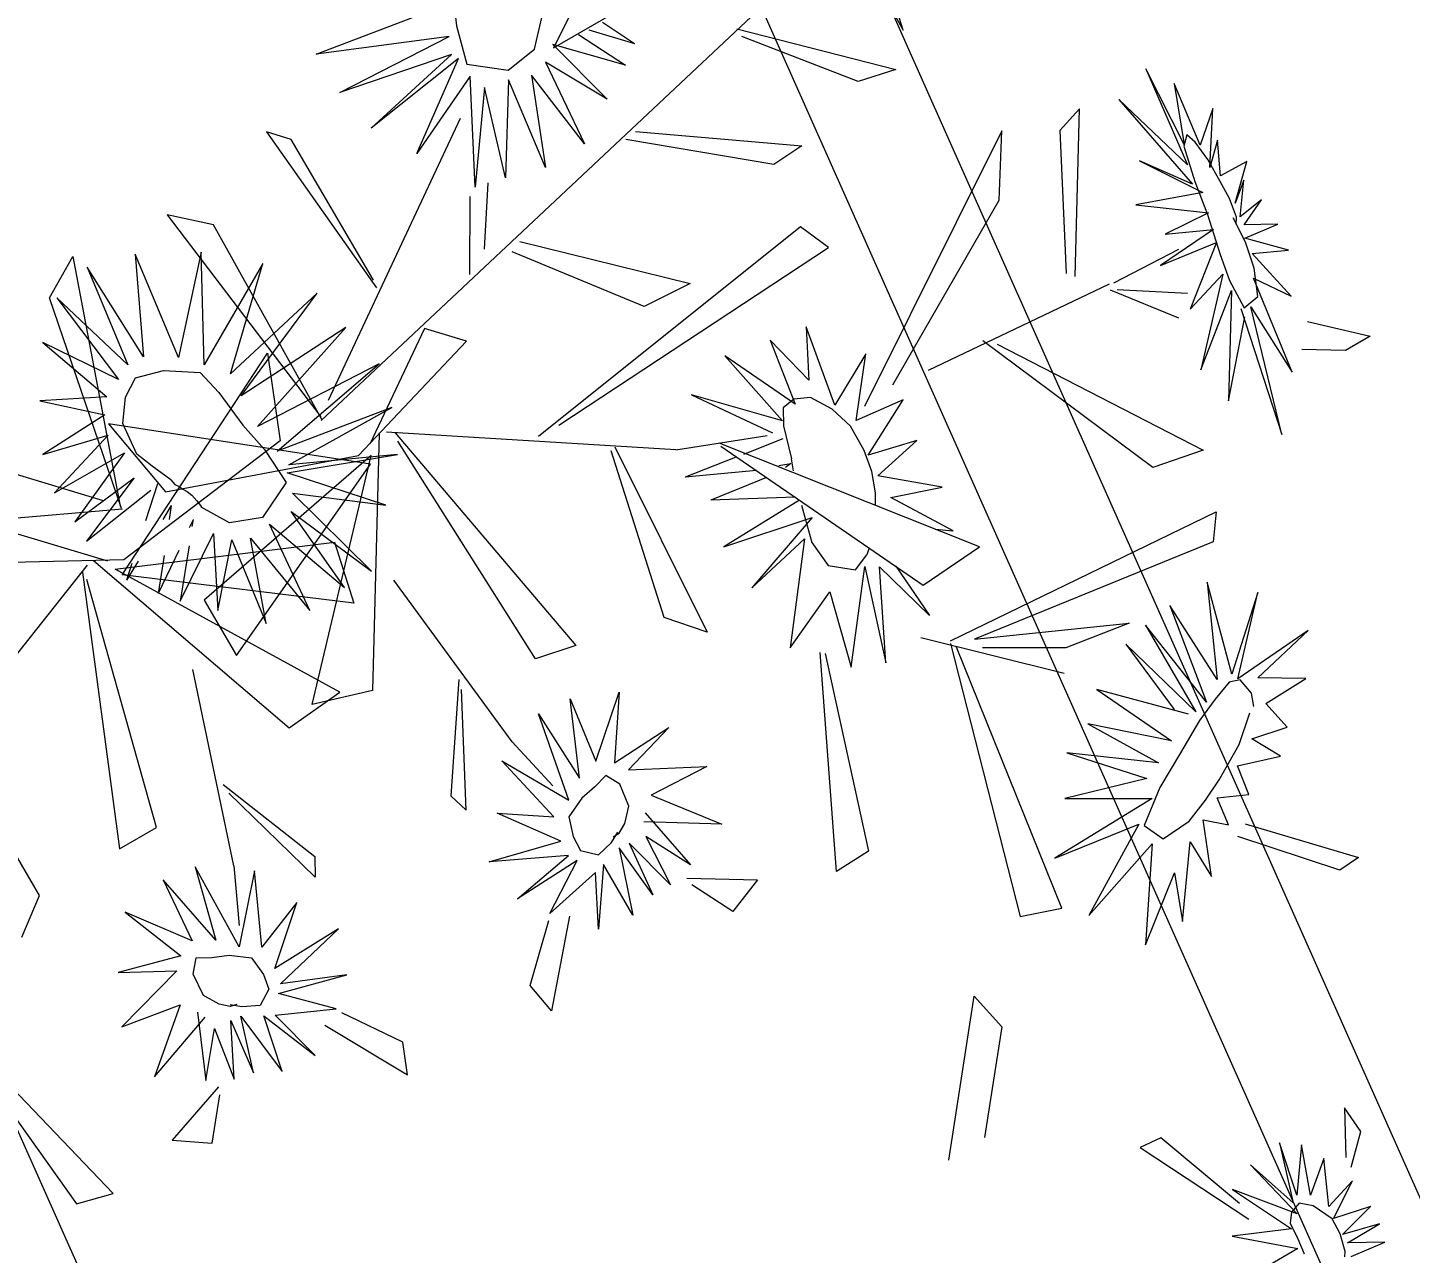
# Model space of a CAD drawing. Header units: inches. Extents: x -422522 to 22891, y -2973 to 414515.
# Drawn here: x 8298.34 to 8330.94, y 10051 to 10079.91 of the extents above; entities that cross this region are included whole.
import ezdxf

# ---------------------------------------------------------------- set-up
doc = ezdxf.new("R2010")
doc.units = ezdxf.units.IN
doc.header["$MEASUREMENT"] = 0
doc.layers.get('0').update_dxf_attribs({"lineweight": 25})
doc.layers.add('ARREDAMENTO', color=8, linetype='Continuous', lineweight=18)
doc.layers.add('QUOTE', color=6, linetype='Continuous', lineweight=9)
doc.styles.get("Standard").update_dxf_attribs({"font": 'Arial.ttf'})
doc.dimstyles.get("Standard").update_dxf_attribs({"dimtxt": 15, "dimasz": 10, "dimexe": 10, "dimexo": 10, "dimgap": 5, "dimtad": 2, "dimtih": 1, "dimtoh": 1, "dimdec": 0, "dimzin": 0, "dimdsep": 46, "dimtxsty": 'Standard', "dimblk": 'OBLIQUE', "dimblk1": 'OBLIQUE', "dimblk2": 'OBLIQUE', "dimcen": 0.09, "dimdle": 10, "dimadec": 0, "dimazin": 0, "dimtfac": 1, "dimtdec": 0, "dimtofl": 0, "dimtmove": 0, "dimatfit": 3, "dimldrblk": 'OBLIQUE', "dimfxl": 1, "dimtolj": 1, "dimtzin": 0, "dimarcsym": 0})

# ---------------------------------------------------------------- blocks, each defined once
blk = doc.blocks.new('_Oblique')
at = {"color": 0, "linetype": 'ByBlock', "lineweight": -2}
blk.add_line((-0.5, -0.5), (0.5, 0.5), dxfattribs=at)
blk = doc.blocks.new('*D94')
at = {"layer": 'Defpoints', "color": 0, "transparency": 16777216}
for p in [(8341.344, 10728.182), (8108.048, 10624.312), (8396.237, 9975.431)]:
    blk.add_point(p, dxfattribs=at)
at = {"layer": 'QUOTE', "color": 0, "lineweight": -2, "transparency": 16777216}
for p, q in [((8634.195, 10070.43), (8337.277, 10737.317)), ((8117.184, 10628.379), (8350.48, 10732.249)), ((8405.373, 9979.498), (8639.263, 10083.633))]:
    blk.add_line(p, q, dxfattribs=at)
at = {"layer": 'QUOTE', "color": 0, "lineweight": -2, "transparency": 16777216, "xscale": 10, "yscale": 10, "zscale": 10}
for p, rotation in [((8341.344, 10728.182), 113.9999999999798), ((8630.127, 10079.565), 293.9999999999798)]:
    blk.add_blockref('_Oblique', p, dxfattribs=dict(at, rotation=rotation))
at = {"layer": 'QUOTE', "color": 0, "transparency": 16777216, "insert": (8508.425, 10413.975), "char_height": 15, "attachment_point": 5}
blk.add_mtext('\\A1;710', dxfattribs=at)

msp = doc.modelspace()

# ---------------------------------------------------------------- linework, layer by layer
at = {"layer": 'ARREDAMENTO', "linetype": 'Continuous'}
for p, q in [((8310.738, 10079.433, -27.277), (8315.925, 10082.425, -27.277)), ((8318.985, 10079.851, -27.277), (8318.254, 10082.204, -27.277)), ((8317.862, 10081.87, -27.277), (8318.985, 10079.851, -27.277)), ((8311.463, 10080.881, -27.277), (8310.738, 10079.433, -27.277)), ((8305.143, 10079.284, -27.277), (8308.162, 10080.428, -27.277)), ((8315.785, 10080.528, -27.277), (8305.265, 10070.645, -27.277)), ((8311.892, 10080.036, -27.277), (8312.65, 10079.535, -27.277)), ((8308.28, 10079.7, -27.277), (8305.143, 10079.284, -27.277)), ((8305.704, 10078.379, -27.277), (8308.28, 10079.7, -27.277)), ((8311.331, 10079.744, -27.277), (8312.441, 10079.026, -27.277)), ((8311.573, 10079.857, -27.277), (8312.65, 10079.535, -27.277)), ((8315.06, 10079.879, -27.277), (8318.816, 10078.925, -27.277)), ((8317.926, 10078.638, -27.277), (8315.184, 10079.702, -27.277)), ((8308.332, 10079.277, -27.277), (8305.704, 10078.379, -27.277)), ((8306.438, 10077.535, -27.277), (8308.332, 10079.277, -27.277)), ((8310.727, 10079.515, -27.277), (8312.009, 10078.224, -27.277)), ((8312.441, 10079.026, -27.277), (8310.727, 10079.515, -27.277)), ((8308.5, 10079.18, -27.277), (8306.438, 10077.535, -27.277)), ((8307.516, 10076.941, -27.277), (8308.5, 10079.18, -27.277)), ((8310.548, 10079.095, -27.277), (8311.471, 10077.171, -27.277)), ((8312.009, 10078.224, -27.277), (8310.548, 10079.095, -27.277)), ((8318.816, 10078.925, -27.277), (8317.926, 10078.638, -27.277)), ((8324.708, 10078.939, -27.277), (8325.69, 10076.675, -27.277)), ((8325.61, 10077.157, -27.277), (8324.708, 10078.939, -27.277)), ((8308.772, 10078.763, -27.277), (8307.516, 10076.941, -27.277)), ((8308.895, 10076.148, -27.277), (8308.772, 10078.763, -27.277)), ((8309.678, 10078.679, -27.277), (8309.606, 10076.365, -27.277)), ((8310.555, 10076.61, -27.277), (8309.678, 10078.679, -27.277)), ((8310.224, 10078.787, -27.277), (8310.555, 10076.61, -27.277)), ((8311.471, 10077.171, -27.277), (8310.224, 10078.787, -27.277)), ((8309.113, 10078.5, -27.277), (8308.895, 10076.148, -27.277)), ((8309.606, 10076.365, -27.277), (8309.113, 10078.5, -27.277)), ((8325.375, 10078.591, -27.277), (8325.61, 10077.157, -27.277)), ((8325.991, 10077.135, -27.277), (8325.375, 10078.591, -27.277)), ((8323.147, 10077.998, -27.277), (8322.683, 10077.484, -27.277)), ((8323.04, 10074.04, -27.277), (8323.147, 10077.998, -27.277)), ((8324.068, 10078.217, -27.277), (8325.805, 10076.22, -27.277)), ((8325.69, 10076.675, -27.277), (8324.068, 10078.217, -27.277)), ((8326.284, 10078.003, -27.277), (8325.991, 10077.135, -27.277)), ((8326.217, 10076.609, -27.277), (8326.284, 10078.003, -27.277)), ((8308.541, 10077.769, -27.277), (8305.425, 10071.116, -27.277)), ((8303.971, 10077.449, -27.277), (8306.57, 10073.775, -27.277)), ((8304.556, 10077.272, -27.277), (8303.971, 10077.449, -27.277)), ((8312.67, 10077.461, -27.277), (8316.596, 10077.124, -27.277)), ((8321.311, 10077.478, -27.277), (8318.075, 10070.972, -27.277)), ((8321.252, 10075.844, -27.277), (8321.311, 10077.478, -27.277)), ((8322.683, 10077.484, -27.277), (8322.827, 10074.114, -27.277)), ((8306.496, 10073.956, -27.277), (8304.556, 10077.272, -27.277)), ((8315.938, 10076.684, -27.277), (8312.444, 10077.274, -27.277)), ((8316.596, 10077.124, -27.277), (8315.938, 10076.684, -27.277)), ((8326.394, 10077.252, -27.277), (8326.217, 10076.609, -27.277)), ((8326.469, 10076.414, -27.277), (8326.394, 10077.252, -27.277)), ((8324.557, 10076.768, -27.277), (8326.054, 10076.019, -27.277)), ((8325.805, 10076.22, -27.277), (8324.557, 10076.768, -27.277)), ((8327.089, 10076.751, -27.277), (8326.469, 10076.414, -27.277)), ((8326.811, 10075.766, -27.277), (8327.089, 10076.751, -27.277)), ((8309.114, 10074.686, -27.277), (8309.196, 10076.248, -27.277)), ((8326.054, 10076.019, -27.277), (8324.468, 10075.729, -27.277)), ((8327.021, 10076.315, -27.277), (8326.811, 10075.766, -27.277)), ((8326.93, 10075.45, -27.277), (8327.021, 10076.315, -27.277)), ((8308.77, 10074.086, -27.277), (8308.771, 10075.926, -27.277)), ((8318.74, 10071.482, -27.277), (8321.252, 10075.844, -27.277)), ((8324.468, 10075.729, -27.277), (8326.183, 10075.543, -27.277)), ((8327.437, 10075.847, -27.277), (8326.93, 10075.45, -27.277)), ((8327.023, 10075.262, -27.277), (8327.437, 10075.847, -27.277)), ((8301.628, 10075.497, -27.277), (8305.251, 10070.733, -27.277)), ((8302.722, 10075.259, -27.277), (8301.628, 10075.497, -27.277)), ((8326.183, 10075.543, -27.277), (8325.167, 10075.035, -27.277)), ((8305.274, 10070.67, -27.277), (8302.722, 10075.259, -27.277)), ((8316.568, 10075.211, -27.277), (8310.383, 10070.269, -27.277)), ((8317.227, 10074.725, -27.277), (8316.568, 10075.211, -27.277)), ((8326.304, 10075.149, -27.277), (8325.055, 10074.299, -27.277)), ((8325.167, 10075.035, -27.277), (8326.304, 10075.149, -27.277)), ((8327.816, 10075.276, -27.277), (8327.023, 10075.262, -27.277)), ((8327.045, 10074.943, -27.277), (8327.816, 10075.276, -27.277)), ((8309.944, 10074.867, -27.277), (8313.961, 10073.878, -27.277)), ((8310.865, 10070.533, -27.277), (8317.227, 10074.725, -27.277)), ((8323.951, 10073.893, -27.277), (8325.483, 10074.687, -27.277)), ((8325.055, 10074.299, -27.277), (8326.374, 10074.842, -27.277)), ((8326.374, 10074.842, -27.277), (8325.754, 10073.273, -27.277)), ((8328.074, 10074.661, -27.277), (8327.045, 10074.943, -27.277)), ((8298.853, 10073.536, -27.277), (8299.408, 10074.509, -27.277)), ((8299.408, 10074.509, -27.277), (8300.524, 10068.628, -27.277)), ((8300.874, 10074.567, -27.277), (8301.075, 10072.147, -27.277)), ((8301.9, 10072.128, -27.277), (8300.874, 10074.567, -27.277)), ((8302.432, 10074.616, -27.277), (8301.9, 10072.128, -27.277)), ((8302.504, 10071.959, -27.277), (8302.432, 10074.616, -27.277)), ((8312.88, 10073.33, -27.277), (8309.764, 10074.625, -27.277)), ((8327.218, 10074.583, -27.277), (8328.074, 10074.661, -27.277)), ((8328.138, 10073.577, -27.277), (8327.218, 10074.583, -27.277)), ((8299.741, 10074.259, -27.277), (8300.701, 10071.96, -27.277)), ((8301.075, 10072.147, -27.277), (8299.741, 10074.259, -27.277)), ((8303.886, 10074.349, -27.277), (8302.504, 10071.959, -27.277)), ((8303.124, 10071.744, -27.277), (8303.886, 10074.349, -27.277)), ((8325.754, 10073.273, -27.277), (8326.522, 10074.094, -27.277)), ((8326.522, 10074.094, -27.277), (8326.002, 10071.838, -27.277)), ((8313.961, 10073.878, -27.277), (8312.88, 10073.33, -27.277)), ((8323.846, 10073.863, -27.277), (8319.577, 10071.825, -27.277)), ((8325.487, 10073.056, -27.277), (8323.872, 10073.715, -27.277)), ((8324.035, 10073.73, -27.277), (8325.693, 10073.649, -27.277)), ((8326.002, 10071.838, -27.277), (8326.729, 10073.714, -27.277)), ((8326.729, 10073.714, -27.277), (8326.654, 10071.106, -27.277)), ((8327.249, 10073.999, -27.277), (8328.138, 10073.577, -27.277)), ((8328.161, 10071.783, -27.277), (8327.249, 10073.999, -27.277)), ((8300.556, 10068.569, -27.277), (8298.853, 10073.536, -27.277)), ((8299.031, 10073.538, -27.277), (8300.482, 10071.612, -27.277)), ((8300.701, 10071.96, -27.277), (8299.031, 10073.538, -27.277)), ((8305.164, 10073.651, -27.277), (8303.124, 10071.744, -27.277)), ((8303.377, 10071.224, -27.277), (8305.164, 10073.651, -27.277)), ((8326.654, 10071.106, -27.277), (8327.041, 10073.093, -27.277)), ((8326.946, 10073.286, -27.277), (8327.917, 10070.316, -27.277)), ((8327.181, 10073.327, -27.277), (8328.161, 10071.783, -27.277)), ((8327.917, 10070.316, -27.277), (8327.181, 10073.327, -27.277)), ((8305.84, 10072.841, -27.277), (8303.377, 10071.224, -27.277)), ((8303.76, 10070.5, -27.277), (8305.84, 10072.841, -27.277)), ((8307.699, 10072.815, -27.277), (8306.41, 10070.09, -27.277)), ((8308.689, 10072.518, -27.277), (8307.699, 10072.815, -27.277)), ((8316.696, 10072.851, -27.277), (8316.763, 10071.595, -27.277)), ((8317.372, 10071.005, -27.277), (8316.696, 10072.851, -27.277)), ((8328.516, 10072.978, -27.277), (8330.001, 10072.636, -27.277)), ((8298.702, 10072.481, -27.277), (8300.209, 10071.205, -27.277)), ((8300.482, 10071.612, -27.277), (8298.702, 10072.481, -27.277)), ((8306.141, 10069.823, -27.277), (8308.689, 10072.518, -27.277)), ((8315.851, 10072.541, -27.277), (8316.441, 10071.027, -27.277)), ((8316.763, 10071.595, -27.277), (8315.851, 10072.541, -27.277)), ((8324.87, 10069.536, -27.277), (8320.86, 10072.524, -27.277)), ((8321.199, 10072.444, -27.277), (8326.062, 10069.946, -27.277)), ((8330.001, 10072.636, -27.277), (8329.415, 10072.292, -27.277)), ((8300.566, 10067.009, -27.277), (8303.997, 10072.235, -27.277)), ((8303.997, 10072.235, -27.277), (8304.293, 10070.165, -27.277)), ((8314.778, 10072.17, -27.277), (8316.142, 10070.636, -27.277)), ((8316.441, 10071.027, -27.277), (8314.778, 10072.17, -27.277)), ((8318.101, 10072.213, -27.277), (8317.372, 10071.005, -27.277)), ((8317.874, 10070.641, -27.277), (8318.101, 10072.213, -27.277)), ((8329.415, 10072.292, -27.277), (8328.388, 10072.319, -27.277)), ((8306.63, 10071.978, -27.277), (8303.76, 10070.5, -27.277)), ((8304.222, 10069.925, -27.277), (8306.63, 10071.978, -27.277)), ((8300.209, 10071.205, -27.277), (8298.628, 10071.112, -27.277)), ((8298.628, 10071.112, -27.277), (8300.163, 10070.782, -27.277)), ((8313.992, 10071.253, -27.277), (8315.903, 10070.351, -27.277)), ((8316.142, 10070.636, -27.277), (8313.992, 10071.253, -27.277)), ((8316.405, 10071.146, -27.277), (8316.157, 10070.942, -27.277)), ((8316.803, 10071.188, -27.277), (8316.405, 10071.146, -27.277)), ((8317.312, 10070.915, -27.277), (8316.803, 10071.188, -27.277)), ((8318.983, 10071.13, -27.277), (8317.874, 10070.641, -27.277)), ((8318.156, 10069.83, -27.277), (8318.983, 10071.13, -27.277)), ((8293.095, 10070.892, -27.277), (8300.123, 10068.755, -27.277)), ((8300.163, 10070.782, -27.277), (8298.698, 10069.844, -27.277)), ((8306.928, 10070.955, -27.277), (8304.222, 10069.925, -27.277)), ((8304.501, 10069.603, -27.277), (8306.928, 10070.955, -27.277)), ((8316.157, 10070.942, -27.277), (8316.164, 10070.518, -27.277)), ((8317.744, 10070.51, -27.277), (8317.312, 10070.915, -27.277)), ((8300.247, 10070.566, -27.277), (8301.587, 10068.961, -27.277)), ((8306.427, 10069.618, -27.277), (8300.247, 10070.566, -27.277)), ((8316.164, 10070.518, -27.277), (8316.349, 10069.741, -27.277)), ((8318.066, 10069.935, -27.277), (8317.744, 10070.51, -27.277)), ((8298.698, 10069.844, -27.277), (8300.237, 10070.295, -27.277)), ((8300.237, 10070.295, -27.277), (8298.97, 10068.937, -27.277)), ((8304.293, 10070.165, -27.277), (8300.605, 10067.358, -27.277)), ((8306.631, 10070.339, -27.277), (8306.475, 10064.275, -27.277)), ((8313.621, 10069.951, -27.277), (8306.805, 10070.373, -27.277)), ((8307.007, 10070.352, -27.277), (8311.268, 10065.337, -27.277)), ((8310.316, 10065.027, -27.277), (8307.067, 10070.159, -27.277)), ((8313.621, 10069.951, -27.277), (8315.776, 10070.289, -27.277)), ((8315.225, 10069.851, -27.277), (8316.158, 10070.221, -27.277)), ((8319.31, 10070.171, -27.277), (8318.156, 10069.83, -27.277)), ((8318.384, 10069.336, -27.277), (8319.31, 10070.171, -27.277)), ((8298.97, 10068.937, -27.277), (8300.624, 10069.879, -27.277)), ((8300.624, 10069.879, -27.277), (8299.455, 10068.253, -27.277)), ((8301.587, 10068.961, -27.277), (8306.141, 10069.823, -27.277)), ((8306.442, 10069.823, -27.277), (8302.504, 10066.407, -27.277)), ((8304.462, 10069.413, -27.277), (8307.064, 10069.845, -27.277)), ((8307.064, 10069.845, -27.277), (8304.501, 10069.603, -27.277)), ((8305.051, 10063.947, -27.277), (8306.442, 10069.823, -27.277)), ((8313.352, 10065.999, -27.277), (8312.097, 10069.93, -27.277)), ((8312.187, 10070.026, -27.277), (8314.361, 10065.652, -27.277)), ((8320.789, 10067.664, -27.277), (8314.643, 10070.107, -27.277)), ((8314.684, 10070.041, -27.277), (8319.46, 10066.761, -27.277)), ((8318.248, 10069.441, -27.277), (8318.066, 10069.935, -27.277)), ((8326.062, 10069.946, -27.277), (8324.87, 10069.536, -27.277)), ((8303.268, 10065.103, -27.277), (8306.427, 10069.618, -27.277)), ((8315.021, 10069.77, -27.277), (8313.847, 10069.305, -27.277)), ((8316.056, 10069.584, -27.277), (8316.34, 10069.633, -27.277)), ((8316.34, 10069.633, -27.277), (8316.207, 10069.538, -27.277)), ((8316.399, 10069.455, -27.277), (8316.349, 10069.741, -27.277)), ((8299.455, 10068.253, -27.277), (8300.855, 10069.293, -27.277)), ((8300.855, 10069.293, -27.277), (8299.73, 10067.798, -27.277)), ((8301.129, 10068.288, -27.277), (8301.412, 10069.159, -27.277)), ((8306.784, 10068.647, -27.277), (8304.462, 10069.413, -27.277)), ((8315.527, 10069.463, -27.277), (8313.847, 10069.305, -27.277)), ((8315.766, 10069.298, -27.277), (8314.45, 10068.766, -27.277)), ((8318.335, 10068.939, -27.277), (8318.248, 10069.441, -27.277)), ((8319.904, 10069.071, -27.277), (8318.384, 10069.336, -27.277)), ((8299.73, 10067.798, -27.277), (8301.242, 10068.999, -27.277)), ((8304.589, 10068.932, -27.277), (8306.784, 10068.647, -27.277)), ((8306.45, 10067.091, -27.277), (8304.589, 10068.932, -27.277)), ((8316.441, 10068.835, -27.277), (8314.45, 10068.766, -27.277)), ((8318.332, 10068.641, -27.277), (8318.335, 10068.939, -27.277)), ((8318.694, 10068.83, -27.277), (8319.904, 10069.071, -27.277)), ((8320.166, 10068.041, -27.277), (8318.694, 10068.83, -27.277)), ((8286.197, 10067.355, -27.277), (8300.58, 10068.56, -27.277)), ((8301.536, 10068.312, -27.277), (8301.732, 10068.638, -27.277)), ((8301.683, 10068.314, -27.277), (8301.732, 10068.638, -27.277)), ((8304.556, 10068.502, -27.277), (8306.45, 10067.091, -27.277)), ((8305.813, 10066.708, -27.277), (8304.556, 10068.502, -27.277)), ((8316.542, 10068.765, -27.277), (8314.756, 10067.668, -27.277)), ((8316.586, 10068.65, -27.277), (8316.634, 10068.477, -27.277)), ((8320.098, 10065.452, -27.277), (8326.366, 10068.492, -27.277)), ((8326.366, 10068.492, -27.277), (8326.298, 10067.784, -27.277)), ((8297.34, 10068.203, -27.277), (8300.227, 10067.337, -27.277)), ((8302.156, 10068.118, -27.277), (8302.249, 10068.314, -27.277)), ((8302.221, 10068.145, -27.277), (8302.249, 10068.314, -27.277)), ((8304.045, 10068.202, -27.277), (8305.813, 10066.708, -27.277)), ((8304.996, 10066.166, -27.277), (8304.045, 10068.202, -27.277)), ((8314.756, 10067.668, -27.277), (8316.841, 10068.356, -27.277)), ((8316.841, 10068.356, -27.277), (8315.419, 10066.702, -27.277)), ((8316.634, 10068.477, -27.277), (8316.835, 10067.764, -27.277)), ((8301.938, 10066.382, -27.277), (8302.722, 10067.983, -27.277)), ((8302.722, 10067.983, -27.277), (8302.824, 10066.166, -27.277)), ((8303.599, 10067.869, -27.277), (8304.996, 10066.166, -27.277)), ((8303.966, 10065.861, -27.277), (8303.599, 10067.869, -27.277)), ((8315.419, 10066.702, -27.277), (8316.659, 10067.854, -27.277)), ((8316.659, 10067.854, -27.277), (8316.322, 10065.284, -27.277)), ((8319.74, 10068.081, -27.277), (8320.166, 10068.041, -27.277)), ((8300.403, 10067.135, -27.277), (8305.578, 10067.775, -27.277)), ((8301.902, 10067.582, -27.277), (8301.421, 10066.567, -27.277)), ((8302.148, 10067.687, -27.277), (8301.938, 10066.382, -27.277)), ((8302.824, 10066.166, -27.277), (8303.154, 10067.834, -27.277)), ((8303.154, 10067.834, -27.277), (8303.966, 10065.861, -27.277)), ((8305.578, 10067.775, -27.277), (8306.035, 10066.335, -27.277)), ((8316.835, 10067.764, -27.277), (8317.215, 10067.229, -27.277)), ((8318.182, 10067.639, -27.277), (8318.129, 10067.475, -27.277)), ((8319.46, 10066.761, -27.277), (8320.789, 10067.664, -27.277)), ((8326.298, 10067.784, -27.277), (8320.671, 10065.485, -27.277)), ((8295.505, 10061.885, -27.277), (8299.753, 10067.233, -27.277)), ((8300.605, 10067.358, -27.277), (8296.897, 10067.268, -27.277)), ((8299.894, 10067.34, -27.277), (8304.504, 10063.398, -27.277)), ((8300.944, 10067.33, -27.277), (8300.673, 10066.88, -27.277)), ((8300.8, 10067.274, -27.277), (8300.673, 10066.88, -27.277)), ((8301.556, 10067.465, -27.277), (8301.421, 10066.567, -27.277)), ((8317.215, 10067.229, -27.277), (8317.86, 10067.127, -27.277)), ((8317.756, 10064.824, -27.277), (8318.082, 10067.201, -27.277)), ((8317.86, 10067.127, -27.277), (8318.129, 10067.475, -27.277)), ((8318.082, 10067.201, -27.277), (8318.575, 10064.931, -27.277)), ((8318.426, 10067.191, -27.277), (8319.605, 10066.045, -27.277)), ((8318.575, 10064.931, -27.277), (8318.426, 10067.191, -27.277)), ((8318.809, 10067.209, -27.277), (8319.605, 10066.045, -27.277)), ((8299.633, 10067.069, -27.277), (8300.508, 10060.546, -27.277)), ((8301.376, 10061.047, -27.277), (8299.736, 10066.896, -27.277)), ((8305.701, 10064.237, -27.277), (8300.403, 10067.135, -27.277)), ((8306.035, 10066.335, -27.277), (8300.566, 10067.009, -27.277)), ((8309.765, 10063.064, -27.277), (8306.974, 10066.883, -27.277)), ((8316.322, 10065.284, -27.277), (8317.255, 10066.601, -27.277)), ((8317.255, 10066.601, -27.277), (8317.756, 10064.824, -27.277)), ((8326.151, 10066.833, -27.277), (8326.391, 10064.537, -27.277)), ((8326.738, 10064.665, -27.277), (8326.151, 10066.833, -27.277)), ((8327.351, 10066.585, -27.277), (8326.738, 10064.665, -27.277)), ((8326.877, 10064.551, -27.277), (8327.351, 10066.585, -27.277)), ((8302.504, 10066.407, -27.277), (8303.268, 10065.103, -27.277)), ((8325.274, 10066.279, -27.277), (8326.141, 10064.005, -27.277)), ((8326.391, 10064.537, -27.277), (8325.274, 10066.279, -27.277)), ((8314.361, 10065.652, -27.277), (8313.352, 10065.999, -27.277)), ((8320.671, 10065.485, -27.277), (8324.315, 10065.868, -27.277)), ((8324.315, 10065.868, -27.277), (8322.821, 10065.287, -27.277)), ((8324.699, 10065.817, -27.277), (8325.884, 10063.772, -27.277)), ((8326.141, 10064.005, -27.277), (8324.699, 10065.817, -27.277)), ((8328.538, 10065.695, -27.277), (8326.877, 10064.551, -27.277)), ((8327.346, 10064.576, -27.277), (8328.538, 10065.695, -27.277)), ((8311.268, 10065.337, -27.277), (8310.316, 10065.027, -27.277)), ((8322.78, 10064.681, -27.277), (8319.401, 10065.519, -27.277)), ((8320.105, 10065.384, -27.277), (8321.746, 10058.946, -27.277)), ((8322.729, 10059.145, -27.277), (8320.239, 10065.303, -27.277)), ((8322.821, 10065.287, -27.277), (8320.856, 10065.287, -27.277)), ((8324.237, 10065.368, -27.277), (8325.372, 10063.832, -27.277)), ((8325.884, 10063.772, -27.277), (8324.237, 10065.368, -27.277)), ((8317.412, 10060.007, -27.277), (8317.027, 10065.174, -27.277)), ((8317.142, 10065.15, -27.277), (8318.17, 10060.49, -27.277)), ((8303.203, 10060.142, -27.277), (8302.233, 10064.772, -27.277)), ((8306.475, 10064.275, -27.277), (8305.051, 10063.947, -27.277)), ((8308.508, 10064.534, -27.277), (8308.322, 10061.795, -27.277)), ((8308.68, 10061.459, -27.277), (8308.573, 10064.301, -27.277)), ((8323.555, 10064.303, -27.277), (8325.309, 10063.088, -27.277)), ((8325.714, 10063.716, -27.277), (8323.555, 10064.303, -27.277)), ((8326.669, 10064.472, -27.277), (8326.341, 10064.071, -27.277)), ((8326.931, 10064.528, -27.277), (8326.669, 10064.472, -27.277)), ((8327.198, 10064.218, -27.277), (8326.931, 10064.528, -27.277)), ((8328.478, 10064.557, -27.277), (8327.346, 10064.576, -27.277)), ((8327.534, 10063.973, -27.277), (8328.478, 10064.557, -27.277)), ((8304.504, 10063.398, -27.277), (8305.701, 10064.237, -27.277)), ((8311.129, 10064.083, -27.277), (8311.741, 10062.611, -27.277)), ((8311.353, 10062.209, -27.277), (8311.129, 10064.083, -27.277)), ((8311.741, 10062.611, -27.277), (8312.287, 10064.238, -27.277)), ((8312.287, 10064.238, -27.277), (8312.179, 10062.574, -27.277)), ((8326.341, 10064.071, -27.277), (8325.976, 10063.567, -27.277)), ((8327.252, 10063.9, -27.277), (8327.198, 10064.218, -27.277)), ((8328.039, 10063.415, -27.277), (8327.534, 10063.973, -27.277)), ((8310.388, 10063.727, -27.277), (8311.353, 10062.209, -27.277)), ((8311.102, 10061.693, -27.277), (8310.388, 10063.727, -27.277)), ((8326.91, 10063.003, -27.277), (8327.161, 10063.751, -27.277)), ((8312.179, 10062.574, -27.277), (8313.459, 10063.407, -27.277)), ((8313.459, 10063.407, -27.277), (8312.505, 10062.405, -27.277)), ((8323.341, 10063.49, -27.277), (8325.009, 10062.57, -27.277)), ((8325.309, 10063.088, -27.277), (8323.341, 10063.49, -27.277)), ((8325.976, 10063.567, -27.277), (8325.527, 10062.807, -27.277)), ((8327.209, 10063.136, -27.277), (8328.039, 10063.415, -27.277)), ((8298.622, 10059.441, -27.277), (8296.541, 10063.004, -27.277)), ((8309.765, 10063.064, -27.277), (8310.726, 10062.029, -27.277)), ((8326.434, 10062.17, -27.277), (8326.91, 10063.003, -27.277)), ((8327.883, 10062.733, -27.277), (8327.209, 10063.136, -27.277)), ((8322.844, 10062.807, -27.277), (8324.728, 10062.201, -27.277)), ((8325.009, 10062.57, -27.277), (8322.844, 10062.807, -27.277)), ((8325.527, 10062.807, -27.277), (8325.038, 10061.99, -27.277)), ((8326.871, 10062.505, -27.277), (8327.883, 10062.733, -27.277)), ((8309.524, 10062.621, -27.277), (8311.102, 10061.693, -27.277)), ((8310.748, 10061.296, -27.277), (8309.524, 10062.621, -27.277)), ((8312.505, 10062.405, -27.277), (8314.353, 10062.484, -27.277)), ((8314.353, 10062.484, -27.277), (8313.043, 10061.812, -27.277)), ((8327.139, 10061.825, -27.277), (8326.871, 10062.505, -27.277)), ((8302.952, 10062.061, -27.277), (8305.112, 10060.366, -27.277)), ((8324.728, 10062.201, -27.277), (8322.8, 10061.733, -27.277)), ((8325.038, 10061.99, -27.277), (8324.671, 10061.091, -27.277)), ((8326.114, 10061.688, -27.277), (8326.434, 10062.17, -27.277)), ((8305.122, 10059.875, -27.277), (8303.082, 10061.856, -27.277)), ((8308.322, 10061.795, -27.277), (8308.68, 10061.459, -27.277)), ((8313.043, 10061.812, -27.277), (8314.713, 10061.123, -27.277)), ((8324.856, 10061.731, -27.277), (8322.563, 10060.32, -27.277)), ((8322.8, 10061.733, -27.277), (8324.856, 10061.731, -27.277)), ((8325.732, 10061.199, -27.277), (8326.114, 10061.688, -27.277)), ((8326.389, 10061.743, -27.277), (8327.139, 10061.825, -27.277)), ((8326.655, 10061.106, -27.277), (8326.389, 10061.743, -27.277)), ((8309.415, 10061.385, -27.277), (8310.748, 10061.296, -27.277)), ((8310.914, 10060.728, -27.277), (8309.415, 10061.385, -27.277)), ((8312.901, 10061.391, -27.277), (8313.973, 10060.168, -27.277)), ((8300.508, 10060.546, -27.277), (8301.376, 10061.047, -27.277)), ((8314.713, 10061.123, -27.277), (8312.869, 10061.18, -27.277)), ((8322.563, 10060.32, -27.277), (8324.541, 10061.124, -27.277)), ((8324.541, 10061.124, -27.277), (8323.363, 10058.971, -27.277)), ((8324.671, 10061.091, -27.277), (8325.115, 10060.78, -27.277)), ((8325.115, 10060.78, -27.277), (8325.732, 10061.199, -27.277)), ((8326.056, 10061.225, -27.277), (8326.655, 10061.106, -27.277)), ((8326.255, 10059.894, -27.277), (8326.056, 10061.225, -27.277)), ((8327.052, 10061.131, -27.277), (8329.723, 10060.341, -27.277)), ((8309.22, 10060.239, -27.277), (8310.914, 10060.728, -27.277)), ((8312.525, 10060.68, -27.277), (8313.082, 10059.459, -27.277)), ((8313.496, 10059.692, -27.277), (8312.525, 10060.68, -27.277)), ((8312.921, 10060.835, -27.277), (8313.496, 10059.692, -27.277)), ((8313.973, 10060.168, -27.277), (8312.921, 10060.835, -27.277)), ((8325.571, 10058.834, -27.277), (8325.754, 10060.712, -27.277)), ((8325.754, 10060.712, -27.277), (8326.255, 10059.894, -27.277)), ((8329.281, 10060.041, -27.277), (8326.875, 10060.832, -27.277)), ((8305.112, 10060.366, -27.277), (8305.122, 10059.875, -27.277)), ((8311.097, 10060.386, -27.277), (8309.22, 10060.239, -27.277)), ((8309.893, 10059.367, -27.277), (8311.097, 10060.386, -27.277)), ((8312.29, 10060.568, -27.277), (8312.608, 10058.977, -27.277)), ((8313.082, 10059.459, -27.277), (8312.29, 10060.568, -27.277)), ((8318.17, 10060.49, -27.277), (8317.412, 10060.007, -27.277)), ((8323.363, 10058.971, -27.277), (8324.856, 10060.661, -27.277)), ((8324.856, 10060.661, -27.277), (8324.7, 10058.282, -27.277)), ((8302.293, 10060.123, -27.277), (8302.776, 10058.391, -27.277)), ((8303.327, 10058.231, -27.277), (8302.293, 10060.123, -27.277)), ((8303.203, 10060.142, -27.277), (8303.329, 10058.736, -27.277)), ((8303.693, 10060.025, -27.277), (8303.327, 10058.231, -27.277)), ((8303.86, 10058.229, -27.277), (8303.693, 10060.025, -27.277)), ((8311.297, 10060.272, -27.277), (8309.893, 10059.367, -27.277)), ((8310.654, 10059.017, -27.277), (8311.297, 10060.272, -27.277)), ((8311.917, 10060.172, -27.277), (8311.804, 10058.648, -27.277)), ((8312.608, 10058.977, -27.277), (8311.917, 10060.172, -27.277)), ((8329.723, 10060.341, -27.277), (8329.281, 10060.041, -27.277)), ((8301.533, 10059.81, -27.277), (8302.218, 10058.371, -27.277)), ((8302.776, 10058.391, -27.277), (8301.533, 10059.81, -27.277)), ((8311.728, 10059.983, -27.277), (8310.654, 10059.017, -27.277)), ((8311.804, 10058.648, -27.277), (8311.728, 10059.983, -27.277)), ((8313.882, 10059.85, -27.277), (8315.55, 10059.816, -27.277)), ((8314.966, 10059.067, -27.277), (8314, 10059.693, -27.277)), ((8315.55, 10059.816, -27.277), (8314.966, 10059.067, -27.277)), ((8324.7, 10058.282, -27.277), (8325.38, 10059.978, -27.277)), ((8325.38, 10059.978, -27.277), (8325.571, 10058.834, -27.277)), ((8298.205, 10058.459, -27.277), (8298.622, 10059.441, -27.277)), ((8300.643, 10059.053, -27.277), (8301.952, 10058.021, -27.277)), ((8302.218, 10058.371, -27.277), (8300.643, 10059.053, -27.277)), ((8304.686, 10059.279, -27.277), (8303.86, 10058.229, -27.277)), ((8304.171, 10057.725, -27.277), (8304.686, 10059.279, -27.277)), ((8321.746, 10058.946, -27.277), (8322.729, 10059.145, -27.277)), ((8310.187, 10057.318, -27.277), (8310.633, 10058.853, -27.277)), ((8311.119, 10058.954, -27.277), (8310.689, 10056.727, -27.277)), ((8305.667, 10058.658, -27.277), (8304.171, 10057.725, -27.277)), ((8304.302, 10057.361, -27.277), (8305.667, 10058.658, -27.277)), ((8301.952, 10058.021, -27.277), (8300.477, 10057.627, -27.277)), ((8300.477, 10057.627, -27.277), (8301.86, 10057.665, -27.277)), ((8301.86, 10057.665, -27.277), (8300.564, 10056.345, -27.277)), ((8304.253, 10057.135, -27.277), (8305.865, 10057.573, -27.277)), ((8305.865, 10057.573, -27.277), (8304.302, 10057.361, -27.277)), ((8305.615, 10056.774, -27.277), (8304.253, 10057.135, -27.277)), ((8310.689, 10056.727, -27.277), (8310.187, 10057.318, -27.277)), ((8300.564, 10056.345, -27.277), (8301.94, 10056.869, -27.277)), ((8301.94, 10056.869, -27.277), (8301.335, 10055.166, -27.277)), ((8304.18, 10056.622, -27.277), (8305.615, 10056.774, -27.277)), ((8320.065, 10053.202), (8320.656, 10057.066)), ((8320.656, 10057.066), (8321.313, 10056.344)), ((8301.335, 10055.166, -27.277), (8302.526, 10056.575, -27.277)), ((8302.349, 10056.693, -27.277), (8302.54, 10055.078, -27.277)), ((8303.129, 10056.496, -27.277), (8303.662, 10055.265, -27.277)), ((8303.213, 10055.114, -27.277), (8303.129, 10056.496, -27.277)), ((8303.369, 10056.596, -27.277), (8304.338, 10055.295, -27.277)), ((8303.662, 10055.265, -27.277), (8303.369, 10056.596, -27.277)), ((8303.912, 10056.608, -27.277), (8305.121, 10055.673, -27.277)), ((8304.338, 10055.295, -27.277), (8303.912, 10056.608, -27.277)), ((8305.121, 10055.673, -27.277), (8304.18, 10056.622, -27.277)), ((8307.191, 10055.984, -27.277), (8305.752, 10056.679, -27.277)), ((8300.358, 10052.414, -27.277), (8296.776, 10056.157, -27.277)), ((8302.54, 10055.078, -27.277), (8302.748, 10056.305, -27.277)), ((8302.748, 10056.305, -27.277), (8303.213, 10055.114, -27.277)), ((8305.351, 10056.386, -27.277), (8307.294, 10055.215, -27.277)), ((8321.313, 10056.344), (8320.9, 10053.734)), ((8296.717, 10056.056, -27.277), (8299.492, 10052.175, -27.277)), ((8307.294, 10055.215, -27.277), (8307.191, 10055.984, -27.277)), ((8302.837, 10054.933, -27.277), (8301.746, 10053.67, -27.277)), ((8302.694, 10053.603, -27.277), (8302.875, 10054.74, -27.277)), ((8329.395, 10054.439), (8329.427, 10053.266)), ((8329.78, 10053.875), (8329.395, 10054.439)), ((8329.547, 10053.035), (8329.78, 10053.875)), ((8301.746, 10053.67, -27.277), (8302.694, 10053.603, -27.277)), ((8325.062, 10053.731), (8324.573, 10053.501)), ((8324.573, 10053.501), (8327.138, 10051.813)), ((8326.915, 10052.181), (8325.062, 10053.731)), ((8327.86, 10053.609), (8328.179, 10052.2)), ((8328.269, 10052.379), (8327.86, 10053.609)), ((8328.379, 10053.56), (8328.269, 10052.379)), ((8328.589, 10052.378), (8328.379, 10053.56)), ((8328.902, 10053.241), (8328.589, 10052.378)), ((8329.019, 10052.113), (8328.902, 10053.241)), ((8327.177, 10053.096), (8328.278, 10051.937)), ((8328.179, 10052.2), (8327.177, 10053.096)), ((8329.584, 10052.718), (8329.019, 10052.113)), ((8329.133, 10051.824), (8329.584, 10052.718)), ((8299.492, 10052.175, -27.277), (8300.358, 10052.414, -27.277)), ((8326.752, 10052.514), (8328.142, 10051.582)), ((8328.278, 10051.937), (8326.752, 10052.514)), ((8328.324, 10052.192), (8328.144, 10051.977)), ((8328.65, 10052.124), (8328.324, 10052.192)), ((8328.144, 10051.977), (8328.113, 10051.713)), ((8329.1, 10051.821), (8328.65, 10052.124)), ((8330.005, 10052.11), (8329.133, 10051.824)), ((8329.347, 10051.446), (8330.005, 10052.11)), ((8328.142, 10051.582), (8326.745, 10051.411)), ((8328.113, 10051.713), (8328.288, 10051.349)), ((8329.29, 10051.462), (8329.1, 10051.821)), ((8330.214, 10051.699), (8329.347, 10051.446)), ((8329.461, 10051.252), (8330.214, 10051.699)), ((8326.745, 10051.411), (8328.289, 10051.12)), ((8328.288, 10051.349), (8328.442, 10050.996)), ((8329.408, 10051.05), (8329.29, 10051.462)), ((8330.344, 10051.268), (8329.461, 10051.252)), ((8329.547, 10050.93), (8330.344, 10051.268)), ((8328.289, 10051.12), (8327.054, 10050.397)), ((8329.396, 10050.922), (8329.408, 10051.05))]:
    msp.add_line(p, q, dxfattribs=at)
at = {"layer": 'ARREDAMENTO', "elevation": -27.277}
for points in [[(8326.226, 9983.93), (8269.858, 10110.533), (8299.399, 10123.685), (8355.766, 9997.082)], [(8327.63, 9987.589), (8273.518, 10109.128), (8297.994, 10120.026), (8352.107, 9998.487)]]:
    msp.add_lwpolyline(points, close=True, dxfattribs=at)
at = {"layer": 'ARREDAMENTO', "linetype": 'Continuous', "elevation": -27.277}
for points in [[(8310.46, 10081.105), (8310.515, 10081.651), (8310.55, 10082.106), (8310.237, 10082.838), (8309.727, 10083.205), (8309.236, 10083.336), (8308.661, 10082.963), (8308.117, 10082.285), (8308.176, 10081.642), (8308.364, 10080.707), (8308.45, 10079.948), (8308.693, 10079.044), (8309.671, 10078.907), (8310.293, 10079.402), (8310.461, 10080.146)], [(8326.841, 10075.277), (8326.842, 10075.44), (8326.68, 10075.878), (8326.457, 10076.283), (8326.168, 10076.802), (8325.873, 10077.209), (8325.674, 10077.381), (8325.6, 10077.112), (8325.863, 10076.278), (8326.164, 10075.505), (8326.462, 10074.557), (8326.68, 10073.944), (8327.025, 10073.303), (8327.349, 10073.571), (8327.263, 10074.236), (8327.057, 10074.853), (8326.77, 10075.42)], [(8301.719, 10069.245), (8301.277, 10069.569), (8300.915, 10069.848), (8300.581, 10070.57), (8300.649, 10071.194), (8300.881, 10071.647), (8301.542, 10071.825), (8302.41, 10071.775), (8302.849, 10071.302), (8303.417, 10070.537), (8303.924, 10069.964), (8304.433, 10069.179), (8303.881, 10068.36), (8303.097, 10068.229), (8302.431, 10068.603)], [(8301.719, 10069.245), (8301.808, 10069.138), (8301.913, 10069.086), (8301.997, 10069.023), (8302.104, 10068.973), (8302.21, 10068.884), (8302.326, 10068.751), (8302.442, 10068.61), (8302.431, 10068.603)], [(8312.146, 10060.823), (8312.292, 10060.911), (8312.422, 10061.142), (8312.518, 10061.547), (8312.305, 10062.07), (8311.976, 10062.274), (8311.718, 10062.004), (8311.406, 10061.736), (8311.1, 10061.3), (8311.205, 10060.831), (8311.374, 10060.506), (8311.8, 10060.401), (8312.111, 10060.697), (8312.257, 10060.934)], [(8303.275, 10056.873), (8303.112, 10056.824), (8302.853, 10056.882), (8302.489, 10057.082), (8302.242, 10057.59), (8302.311, 10057.971), (8302.684, 10057.982), (8303.092, 10058.035), (8303.621, 10057.97), (8303.899, 10057.578), (8304.028, 10057.235), (8303.82, 10056.848), (8303.392, 10056.815), (8303.118, 10056.865)]]:
    msp.add_lwpolyline(points, dxfattribs=at)

# ---------------------------------------------------------------- dimensions: what is measured, and where the dimension line sits
at = {"layer": 'QUOTE'}
dim = msp.add_linear_dim(base=(8341.344, 10728.182), p1=(8396.237, 9975.431), p2=(8108.048, 10624.312), angle=114, dimstyle='Standard', dxfattribs=at)
dim.commit()
dim.dimension.update_dxf_attribs({"geometry": '*D94', "text_midpoint": (8508.425, 10413.975)})

doc.saveas('drawing.dxf')
